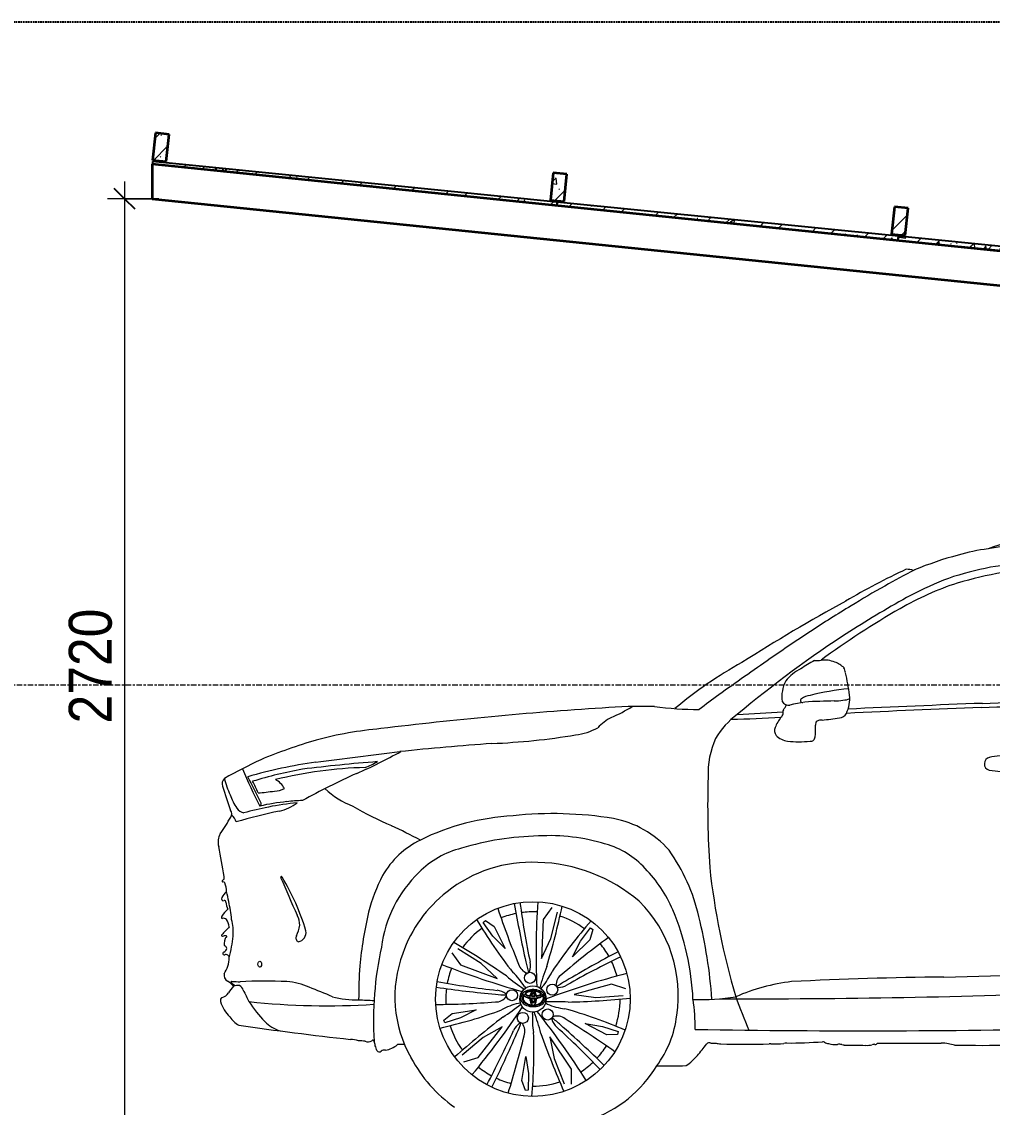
# Model space of a CAD drawing. Header units: millimetres. Extents: x -77355 to 26321, y -760 to 17156.
# Drawn here: x -47807 to -44976, y 969 to 4134 of the extents above; entities that cross this region are included whole.
import ezdxf

# ---------------------------------------------------------------- set-up
doc = ezdxf.new("R2010")
doc.units = ezdxf.units.MM
doc.linetypes.add('Centre', pattern=[31.75, 6.35, -4.7625, 15.875, -4.7625])
doc.linetypes.add('Hidden', pattern=[7.14375, 4.7625, -2.38125])
for name, color, linetype, lineweight in [('A-ANNO-DIMS', 211, 'Continuous', 9), ('A-ANNO-DIMS-50', 211, 'Continuous', 9), ('A-DETL-GENF', 92, 'Continuous', 18), ('A-DETL-GENF-2', 92, 'Hidden', 25), ('A-DETL-MEDM', 33, 'Continuous', 35), ('A-FLOR-LEVL-2', 51, 'Centre', 9), ('A-GLAZ-CURT', 52, 'Continuous', 18), ('A-GLAZ-CURT-1', 55, 'Continuous', 18), ('A-GLAZ-CURT-2', 52, 'Continuous', 25), ('A-GLAZ-CWMG', 51, 'Continuous', 18), ('A-GLAZ-CWMG-1', 55, 'Continuous', 18), ('A-GLAZ-CWMG-2', 51, 'Continuous', 35), ('G-IMPT', 8, 'Continuous', 18)]:
    doc.layers.add(name, color=color, linetype=linetype, lineweight=lineweight)
doc.styles.add('UTM Avo', font='', dxfattribs={"width": 0.9, "height": 125})
doc.styles.get('UTM Avo').set_extended_font_data('UTM Avo')
doc.dimstyles.new('1_Dim_chi_tiet_2_5', dxfattribs={"dimscale": 304.8, "dimtxt": 124.912619, "dimasz": 0.19685, "dimexe": 0.164042, "dimexo": 0.0625, "dimgap": 0.016404, "dimtad": 1, "dimdec": 0, "dimrnd": 5, "dimzin": 0, "dimdsep": 46, "dimtxsty": 'UTM Avo', "dimblk1": 'OBLIQUE', "dimblk2": 'OBLIQUE', "dimsah": 1, "dimcen": 0.09, "dimdle": 0.164042, "dimazin": 0, "dimtfac": 1, "dimtdec": 4, "dimtix": 1, "dimtmove": 0, "dimatfit": 3, "dimfxl": 0.328084, "dimfxlon": 1, "dimtvp": 1, "dimtolj": 1, "dimtzin": 0, "dimarcsym": 2})
pattern_1 = [(45, (-11358.33, 14200), (-84.1903, 84.1903), []), (45, (-11358.33, 14259.53), (-84.1903, 84.1903), []), (50, (-11358.33, 14200), (136.6383, -11.9542), [14.287, -157.162]), (355, (-11358.33, 14200), (-26.4318, 143.293), [11.43, -125.73]), (100.451, (-11346.95, 14199), (110.2073, 131.3379), [12.143, -133.568]), (46.184, (-11358.33, 14238.1), (203.3093, -31.5316), [21.431, -235.744]), (96.636, (-11341.39, 14235.47), (178.052, 185.5712), [18.214, -200.351]), (351.184, (-11358.33, 14238.1), (178.054, 185.5685), [17.145, -188.595]), (21, (-11339.28, 14228.58), (113.7111, -76.6989), [14.288, -157.163]), (326, (-11339.28, 14228.58), (46.352, 138.1412), [11.43, -125.73]), (71.451, (-11329.8, 14222.18), (160.0634, 61.4411), [12.143, -133.568]), (37.5, (-11358.33, 14200), (2.31655, 63.4159), [2.515, -121.691, 2.515, -125.12, -126.206]), (37.5, (-11358.33, 14200), (2.31655, 63.4159), [-251.841, 2.515, -123.692]), (7.5, (-11358.33, 14200), (50.11464, 75.13506), [2.515, -70.256, 2.515, -118.834, -48.101]), (7.5, (-11358.33, 14200), (50.11464, 75.13506), [-194.119, 2.515, -45.587]), (327.5, (-11400.814, 14200), (101.69342, -4.29674), [2.515, -45.11, 2.515, -146.075, -197.168]), (327.5, (-11400.814, 14200), (101.69342, -4.29674), [-196.215, 2.515, -194.653]), (317.5, (-11419.86, 14200), (111.0972, 19.0699), [2.515, -59.398, 2.515, -96.164, -140.017]), (317.5, (-11419.86, 14200), (111.0972, 19.0699), [-160.591, 2.515, -137.503])]

# ---------------------------------------------------------------- blocks, each defined once
blk = doc.blocks.new('Rectangular Mullion - 40 x 80mm-2358312-TKCS_NHÀ XE 2-3 - MẶT CẮT')
at = {"layer": 'A-GLAZ-CWMG-1'}
h = blk.add_hatch(dxfattribs=at)
h.set_pattern_fill('FP_27', color=256, style=0, pattern_type=2)
h.set_pattern_definition([(45, (-11358.33, 14200), (-84.1903, 84.1903), []), (45, (-11358.33, 14259.53), (-84.1895, 84.1895), []), (50, (-11358.33, 14200), (136.6383, -11.9542), [14.287, -157.162]), (355, (-11358.33, 14200), (-26.4318, 143.293), [11.43, -125.73]), (100.451, (-11346.95, 14199), (110.2073, 131.3379), [12.143, -133.568]), (46.184, (-11358.33, 14238.1), (203.3093, -31.5316), [21.431, -235.744]), (96.636, (-11341.39, 14235.47), (178.052, 185.5712), [18.214, -200.351]), (351.184, (-11358.33, 14238.1), (178.054, 185.5685), [17.145, -188.595]), (21, (-11339.28, 14228.58), (113.7111, -76.6989), [14.287, -157.162]), (326, (-11339.28, 14228.58), (46.352, 138.1412), [11.43, -125.73]), (71.451, (-11329.8, 14222.18), (160.0634, 61.4411), [12.143, -133.568]), (37.5, (-11358.33, 14200), (2.31655, 63.4159), [2.515, -121.691, 2.515, -125.12, -126.206]), (37.5, (-11358.33, 14200), (2.31655, 63.4159), [-251.841, 2.515, -123.692]), (7.5, (-11358.33, 14200), (50.11464, 75.13506), [2.515, -70.256, 2.515, -118.834, -48.101]), (7.5, (-11358.33, 14200), (50.11464, 75.13506), [-194.119, 2.515, -45.587]), (327.5, (-11400.814, 14200), (101.69342, -4.29674), [2.515, -45.11, 2.515, -146.075, -197.168]), (327.5, (-11400.814, 14200), (101.69342, -4.29674), [-196.215, 2.515, -194.653]), (317.5, (-11419.86, 14200), (111.0972, 19.0699), [2.515, -59.398, 2.515, -96.164, -140.018]), (317.5, (-11419.86, 14200), (111.0972, 19.0699), [-160.592, 2.515, -137.503])])
h.paths.add_polyline_path([(-13347.4, 3725.9), (-13339.5, 3805.5), (-13379.3, 3809.5), (-13387.2, 3729.9)])
at = {"layer": 'A-GLAZ-CWMG-2'}
for p, q in [((-13379.3, 3809.5), (-13387.2, 3729.9)), ((-13339.5, 3805.5), (-13379.3, 3809.5)), ((-13347.4, 3725.9), (-13339.5, 3805.5)), ((-13387.2, 3729.9), (-13347.4, 3725.9))]:
    blk.add_line(p, q, dxfattribs=at)
blk = doc.blocks.new('System Panel - Glazed-V32-TKCS_NHÀ XE 2-3 - MẶT CẮT')
at = {"layer": 'A-GLAZ-CURT-1'}
h = blk.add_hatch(dxfattribs=at)
h.set_pattern_fill('FP_29', color=256, style=0, pattern_type=2)
h.set_pattern_definition([(45, (-11358.33, 14200), (-84.1903, 84.1903), []), (45, (-11358.33, 14259.53), (-84.1903, 84.1903), []), (50, (-11358.33, 14200), (136.6383, -11.9542), [14.288, -157.163]), (355, (-11358.33, 14200), (-26.4318, 143.293), [11.43, -125.73]), (100.451, (-11346.95, 14199), (110.2073, 131.3379), [12.143, -133.568]), (46.184, (-11358.33, 14238.1), (203.3093, -31.5316), [21.431, -235.744]), (96.636, (-11341.39, 14235.47), (178.052, 185.5712), [18.214, -200.351]), (351.184, (-11358.33, 14238.1), (178.054, 185.5685), [17.145, -188.595]), (21, (-11339.28, 14228.58), (113.7111, -76.6989), [14.287, -157.162]), (326, (-11339.28, 14228.58), (46.352, 138.1412), [11.43, -125.73]), (71.451, (-11329.8, 14222.18), (160.0634, 61.4411), [12.143, -133.568]), (37.5, (-11358.33, 14200), (2.31655, 63.4159), [2.515, -121.691, 2.515, -125.12, -126.206]), (37.5, (-11358.33, 14200), (2.31655, 63.4159), [-251.841, 2.515, -123.692]), (7.5, (-11358.33, 14200), (50.11464, 75.13506), [2.515, -70.256, 2.515, -118.834, -48.101]), (7.5, (-11358.33, 14200), (50.11464, 75.13506), [-194.12, 2.515, -45.587]), (327.5, (-11400.814, 14200), (101.69342, -4.29674), [2.515, -45.11, 2.515, -146.075, -197.167]), (327.5, (-11400.814, 14200), (101.69342, -4.29674), [-196.215, 2.515, -194.653]), (317.5, (-11419.86, 14200), (111.0972, 19.0699), [2.515, -59.398, 2.515, -96.164, -140.018]), (317.5, (-11419.86, 14200), (111.0972, 19.0699), [-160.592, 2.515, -137.503])])
h.paths.add_polyline_path([(-10218.7, 3397), (-10217.5, 3408.9), (-11212.5, 3508.4), (-11213.7, 3496.5)])
at = {"layer": 'A-GLAZ-CURT-2'}
for p, q in [((-11212.5, 3508.4), (-11213.7, 3496.5)), ((-11213.7, 3496.5), (-10218.7, 3397)), ((-10217.5, 3408.9), (-11212.5, 3508.4)), ((-10218.7, 3397), (-10217.5, 3408.9))]:
    blk.add_line(p, q, dxfattribs=at)
blk = doc.blocks.new('System Panel - Glazed-V33-TKCS_NHÀ XE 2-3 - MẶT CẮT')
at = {"layer": 'A-GLAZ-CURT-1'}
h = blk.add_hatch(dxfattribs=at)
h.set_pattern_fill('FP_30', color=256, style=0, pattern_type=2)
h.set_pattern_definition([(45, (-11358.33, 14200), (-84.1903, 84.1903), []), (45, (-11358.33, 14259.53), (-84.1903, 84.1903), []), (50, (-11358.33, 14200), (136.6383, -11.9542), [14.288, -157.163]), (355, (-11358.33, 14200), (-26.4318, 143.293), [11.43, -125.73]), (100.451, (-11346.95, 14199), (110.2073, 131.3379), [12.143, -133.568]), (46.184, (-11358.33, 14238.1), (203.3093, -31.5316), [21.431, -235.744]), (96.636, (-11341.39, 14235.47), (178.052, 185.5712), [18.214, -200.351]), (351.184, (-11358.33, 14238.1), (178.054, 185.5685), [17.145, -188.595]), (21, (-11339.28, 14228.58), (113.7111, -76.6989), [14.287, -157.162]), (326, (-11339.28, 14228.58), (46.352, 138.1412), [11.43, -125.73]), (71.451, (-11329.8, 14222.18), (160.0634, 61.4411), [12.143, -133.568]), (37.5, (-11358.33, 14200), (2.31655, 63.4159), [2.515, -121.691, 2.515, -125.12, -126.206]), (37.5, (-11358.33, 14200), (2.31655, 63.4159), [-251.841, 2.515, -123.692]), (7.5, (-11358.33, 14200), (50.11464, 75.13506), [2.515, -70.256, 2.515, -118.834, -48.101]), (7.5, (-11358.33, 14200), (50.11464, 75.13506), [-194.12, 2.515, -45.587]), (327.5, (-11400.814, 14200), (101.69342, -4.29674), [2.515, -45.11, 2.515, -146.075, -197.168]), (327.5, (-11400.814, 14200), (101.69342, -4.29674), [-196.215, 2.515, -194.653]), (317.5, (-11419.86, 14200), (111.0972, 19.0699), [2.515, -59.398, 2.515, -96.164, -140.017]), (317.5, (-11419.86, 14200), (111.0972, 19.0699), [-160.591, 2.515, -137.503])])
h.paths.add_polyline_path([(-11213.7, 3496.5), (-11212.5, 3508.4), (-12207.6, 3607.9), (-12208.6, 3597.5), (-11409.3, 3516)])
at = {"layer": 'A-GLAZ-CURT-2'}
for p, q in [((-12207.6, 3607.9), (-12208.6, 3597.5)), ((-11212.5, 3508.4), (-12207.6, 3607.9)), ((-11608.7, 3536), (-11213.7, 3496.5)), ((-11213.7, 3496.5), (-11212.5, 3508.4))]:
    blk.add_line(p, q, dxfattribs=at)
blk = doc.blocks.new('System Panel - Glazed-V34-TKCS_NHÀ XE 2-3 - MẶT CẮT')
at = {"layer": 'A-GLAZ-CURT-1'}
h = blk.add_hatch(dxfattribs=at)
h.set_pattern_fill('FP_31', color=256, style=0, pattern_type=2)
h.set_pattern_definition(pattern_1)
h.paths.add_polyline_path([(-12208.6, 3597.5), (-12207.6, 3607.9), (-13202.6, 3707.4), (-13203.4, 3699.5)])
at = {"layer": 'A-GLAZ-CURT-2'}
for p, q in [((-13202.6, 3707.4), (-13203.4, 3699.5)), ((-12207.6, 3607.9), (-13202.6, 3707.4)), ((-12208.6, 3597.5), (-12207.6, 3607.9))]:
    blk.add_line(p, q, dxfattribs=at)
blk = doc.blocks.new('Rectangular Mullion - 40 x 80mm-V36-TKCS_NHÀ XE 2-3 - MẶT CẮT')
at = {"layer": 'A-GLAZ-CWMG-1'}
h = blk.add_hatch(dxfattribs=at)
h.set_pattern_fill('FP_34', color=256, style=0, pattern_type=2)
h.set_pattern_definition([(45, (-11358.33, 14200), (-84.1903, 84.1903), []), (45, (-11358.33, 14259.53), (-84.1903, 84.1903), []), (50, (-11358.33, 14200), (136.6383, -11.9542), [14.287, -157.162]), (355, (-11358.33, 14200), (-26.4318, 143.293), [11.43, -125.73]), (100.451, (-11346.95, 14199), (110.2073, 131.3379), [12.143, -133.568]), (46.184, (-11358.33, 14238.1), (203.3093, -31.5316), [21.431, -235.744]), (96.636, (-11341.39, 14235.47), (178.052, 185.5712), [18.214, -200.351]), (351.184, (-11358.33, 14238.1), (178.054, 185.5685), [17.145, -188.595]), (21, (-11339.28, 14228.58), (113.7111, -76.6989), [14.287, -157.162]), (326, (-11339.28, 14228.58), (46.352, 138.1412), [11.43, -125.73]), (71.451, (-11329.8, 14222.18), (160.0634, 61.4411), [12.143, -133.568]), (37.5, (-11358.33, 14200), (2.31655, 63.4159), [2.515, -121.691, 2.515, -125.12, -126.206]), (37.5, (-11358.33, 14200), (2.31655, 63.4159), [-251.841, 2.515, -123.692]), (7.5, (-11358.33, 14200), (50.11464, 75.13506), [2.515, -70.256, 2.515, -118.834, -48.101]), (7.5, (-11358.33, 14200), (50.11464, 75.13506), [-194.12, 2.515, -45.587]), (327.5, (-11400.814, 14200), (101.69342, -4.29674), [2.515, -45.11, 2.515, -146.075, -197.168]), (327.5, (-11400.814, 14200), (101.69342, -4.29674), [-196.215, 2.515, -194.653]), (317.5, (-11419.86, 14200), (111.0972, 19.0699), [2.515, -59.398, 2.515, -96.164, -140.017]), (317.5, (-11419.86, 14200), (111.0972, 19.0699), [-160.591, 2.515, -137.503])])
h.paths.add_polyline_path([(-11192.2, 3510.4), (-11184.3, 3590), (-11224.1, 3594), (-11232.1, 3514.4)])
at = {"layer": 'A-GLAZ-CWMG-2'}
for p, q in [((-11224.1, 3594), (-11232.1, 3514.4)), ((-11184.3, 3590), (-11224.1, 3594)), ((-11192.2, 3510.4), (-11184.3, 3590)), ((-11232.1, 3514.4), (-11192.2, 3510.4))]:
    blk.add_line(p, q, dxfattribs=at)
blk = doc.blocks.new('System Panel - Glazed-2550685-TKCS_NHÀ XE 2-3 - MẶT CẮT')
at = {"layer": 'A-GLAZ-CURT-1'}
h = blk.add_hatch(dxfattribs=at)
h.set_pattern_fill('FP_31', color=256, style=0, pattern_type=2)
h.set_pattern_definition(pattern_1)
h.paths.add_polyline_path([(-13203.4, 3699.5), (-13202.6, 3707.4), (-13387.6, 3725.9), (-13388.8, 3714), (-13388.2, 3713.9), (-13388.2, 3718.4)])
at = {"layer": 'A-GLAZ-CURT-2'}
for p, q in [((-13387.6, 3725.9), (-13388.8, 3714)), ((-13388.8, 3714), (-13388.2, 3713.9)), ((-13202.6, 3707.4), (-13387.6, 3725.9)), ((-13203.4, 3699.5), (-13202.6, 3707.4))]:
    blk.add_line(p, q, dxfattribs=at)
blk = doc.blocks.new('Rectangular Mullion - 40 x 80mm-V37-TKCS_NHÀ XE 2-3 - MẶT CẮT')
at = {"layer": 'A-GLAZ-CWMG-1'}
h = blk.add_hatch(dxfattribs=at)
h.set_pattern_fill('FP_35', color=256, style=0, pattern_type=2)
h.set_pattern_definition([(45, (-11358.33, 14200), (-84.1903, 84.1903), []), (45, (-11358.33, 14259.53), (-84.1895, 84.1895), []), (50, (-11358.33, 14200), (136.6383, -11.9542), [14.287, -157.162]), (355, (-11358.33, 14200), (-26.4318, 143.293), [11.43, -125.73]), (100.451, (-11346.95, 14199), (110.2073, 131.3379), [12.143, -133.568]), (46.184, (-11358.33, 14238.1), (203.3093, -31.5316), [21.431, -235.744]), (96.636, (-11341.39, 14235.47), (178.052, 185.571), [18.214, -200.351]), (351.184, (-11358.33, 14238.1), (178.054, 185.5685), [17.145, -188.595]), (21, (-11339.28, 14228.58), (113.7111, -76.6989), [14.287, -157.162]), (326, (-11339.28, 14228.58), (46.352, 138.1412), [11.43, -125.73]), (71.451, (-11329.8, 14222.18), (160.0634, 61.4411), [12.143, -133.568]), (37.5, (-11358.33, 14200), (2.31655, 63.4159), [2.515, -121.691, 2.515, -125.12, -126.206]), (37.5, (-11358.33, 14200), (2.31655, 63.4159), [-251.841, 2.515, -123.692]), (7.5, (-11358.33, 14200), (50.11464, 75.13506), [2.515, -70.256, 2.515, -118.834, -48.101]), (7.5, (-11358.33, 14200), (50.11464, 75.13506), [-194.119, 2.515, -45.587]), (327.5, (-11400.814, 14200), (101.69342, -4.29674), [2.515, -45.11, 2.515, -146.075, -197.168]), (327.5, (-11400.814, 14200), (101.69342, -4.29674), [-196.215, 2.515, -194.653]), (317.5, (-11419.86, 14200), (111.0972, 19.0699), [2.515, -59.398, 2.515, -96.164, -140.017]), (317.5, (-11419.86, 14200), (111.0972, 19.0699), [-160.591, 2.515, -137.503])])
h.paths.add_polyline_path([(-12187.3, 3609.9), (-12179.3, 3689.5), (-12219.1, 3693.5), (-12227.1, 3613.9)])
at = {"layer": 'A-GLAZ-CWMG-2'}
for p, q in [((-12219.1, 3693.5), (-12227.1, 3613.9)), ((-12179.3, 3689.5), (-12219.1, 3693.5)), ((-12187.3, 3609.9), (-12179.3, 3689.5)), ((-12227.1, 3613.9), (-12187.3, 3609.9))]:
    blk.add_line(p, q, dxfattribs=at)
blk = doc.blocks.new('CAR_TOYOTA - CAR_TOYOTA_GRAND HIGHLANDER_dwg__U3-2292144-TKCS_NHÀ XE 2-3 - MẶT CẮT')
at = {"layer": 'G-IMPT', "flags": 128}
blk.add_lwpolyline([(-12166, 1036.2), (-12165.6, 1079.6), (-12228.8, 1174.1), (-12216.6, 1111.1), (-12186.7, 1037.1)], dxfattribs=at)
blk.add_lwpolyline([(-12300.1, 1017.6), (-12311, 1046.9), (-12299.1, 1117), (-12291.1, 1066.7), (-12291.6, 1018.1)], close=True, dxfattribs=at)
at = {"layer": 'G-IMPT'}
blk.add_circle((-12307.6, 1229.3), 16.1, dxfattribs=at)
for centre, radius, start, end in [((-12074.4, 1225.2), 205.4, 175.9287, 190.7567), ((-12804.5, 1044.3), 567, 14.2844, 20.8353), ((-14081.1, -194.9), 2318.9, 32.3725, 38.4746), ((-12290.8, 1174.4), 47.4, 123.8821, 157.3684), ((-12538.8, 1286.6), 236.8, 334.5407, 342.211), ((-12314.2, 1205.3), 8.94, 53.2359, 109.3348), ((-12339.5, 1190.2), 37.9, 340.0542, 36.1253), ((-14705.3, 2265.9), 2602.4, 331.7547, 335.6431), ((-15585.7, 2592.2), 3551.5, 333.8472, 336.6532), ((-14965.1, 1828.4), 2739.8, 342.6142, 346.2506), ((-13713, 1133.1), 1437.8, 354.7024, 2.1427), ((-10048, 1960.8), 2339.6, 199.3867, 203.8437)]:
    blk.add_arc(centre, radius, start, end, dxfattribs=at)
blk = doc.blocks.new('CAR_TOYOTA - CAR_TOYOTA_GRAND HIGHLANDER_dwg__U0-2292145-TKCS_NHÀ XE 2-3 - MẶT CẮT')
for p, rotation in [((-22966.1, -4893.7), 216), ((-21456.4, 9540.1), 144), ((-9705.3, -10789.8), 288.0000000000001), ((-7262.6, 12564.5), 72)]:
    blk.add_blockref('CAR_TOYOTA - CAR_TOYOTA_GRAND HIGHLANDER_dwg__U3-2292144-TKCS_NHÀ XE 2-3 - MẶT CẮT', p, dxfattribs=dict(rotation=rotation))
blk.add_blockref('CAR_TOYOTA - CAR_TOYOTA_GRAND HIGHLANDER_dwg__U3-2292144-TKCS_NHÀ XE 2-3 - MẶT CẮT', (0, 0))
blk = doc.blocks.new('CAR_TOYOTA - CAR_TOYOTA_GRAND HIGHLANDER_dwg-2292141-TKCS_NHÀ XE 2-3 - MẶT CẮT')
at = {"layer": 'G-IMPT'}
for p, q in [((-12309.5, 1306.4), (-12309.4, 1306.4)), ((-12303.2, 1320.9), (-12300, 1315.8)), ((-12266.7, 1320.9), (-12266.7, 1320.9)), ((-12251, 1319.4), (-12255.2, 1314.6)), ((-12320.7, 1271.7), (-12314.8, 1272.8)), ((-12236.2, 1269.3), (-12241.6, 1272.3)), ((-12239.7, 1284.7), (-12239.7, 1284.7)), ((-12279.3, 1239.8), (-12278.5, 1245.8)), ((-12265.7, 1247.8), (-12265.8, 1247.8))]:
    blk.add_line(p, q, dxfattribs=at)
at = {"layer": 'G-IMPT', "flags": 128}
blk.add_lwpolyline([(-11080.3, 1348.3), (-10671, 1359.5), (-10641.6, 1218.9)], dxfattribs=at)
at = {"layer": 'G-IMPT'}
for radius in [283.9, 38.4]:
    blk.add_circle((-12278.1, 1284.2), radius, dxfattribs=at)
for centre, radius, start, end in [((-10656.7, 1810.8), 839.3, 101.2889, 110.5179), ((-10503.2, -16.7), 2651.7, 93.5948, 99.7189), ((-10883.3, 2060.4), 540.7, 97.1818, 106.6815), ((-10789, 1636), 974.9, 104.8289, 112.6838), ((-10442.2, -799.8), 3380.3, 94.4649, 98.5319), ((-10279.2, 591.3), 2148.4, 115.0692, 120.3938), ((-10583.9, 1350.7), 1319.5, 116.1248, 120.4372), ((-11189.5, 2468.4), 68.9, 71.8557, 89.9706), ((-10784.2, 1690.5), 867.4, 100.5953, 108.9768), ((-10677.3, 1252.7), 1296.2, 94.3142, 106.2871), ((-10670.6, 1482.4), 1101.8, 111.0428, 117.3636), ((-9996.4, 245.8), 2570.3, 119.2501, 121.7904), ((-10785, 1704.4), 832.8, 107.8933, 120.4868), ((-8773.1, -2287.5), 5395.8, 118.7222, 122.4548), ((-9815.9, -29.8), 2838.4, 118.655, 122.8076), ((-9676.6, -359), 3253.2, 120.9663, 123.4257), ((-9927.3, 207.7), 2558.3, 120.0362, 126.1877), ((-9632.3, -324.8), 3185.8, 122.7092, 130.0486), ((-7015.8, -4372), 8068.2, 123.49824, 124.50439), ((-11075.4, 1191.7), 1226.8, 118.9192, 130.0316), ((3129.3, -18804.4), 25709.2, 124.91636, 125.3245), ((-10899.7, 1327), 1097, 120.5509, 122.9797), ((-11450.7, 2364.1), 92.7, 265.9167, 278.0286), ((-11430.1, 2184.3), 88.5, 68.4524, 94.9395), ((-11419.3, 2202.1), 68, 44.7381, 71.405), ((-11450.8, 2215.4), 86.9, 13.662, 23.47), ((-11433.5, 2123.3), 139.2, 117.0836, 140.6022), ((-12458.2, 2007), 1115.6, 8.4281, 11.836), ((-11451.1, 2165.2), 101.2, 152.711, 187.7123), ((-11287.1, 1449.9), 742.3, 95.4447, 104.2613), ((-10088.6, -85), 2793.8, 126.1304, 127.607), ((-11492, 2154.6), 6.08, 117.0994, 279.3317), ((-11463.1, 2113.5), 56.3, 97.0201, 124.2835), ((-11281.6, -2697.5), 4852.3, 91.3895, 91.883), ((-11403.1, 2329.3), 176, 271.2242, 279.5053), ((-11375.5, 2204.6), 48.9, 271.7517, 295.6921), ((-11461.8, 2161.8), 107.5, 335.384, 4.6678), ((-11647.1, 20073.7), 17940.2, 272.17268, 273.33087), ((-11395.6, -8691.7), 10845.7, 93.5969, 97.02164), ((-11954.1, 656.2), 1481.4, 88.8369, 94.7204), ((-12200.2, 2470.6), 394.9, 292.4202, 302.435), ((-11789.9, 3129.1), 1000.7, 262.3, 269.7942), ((-11935.1, 7838.3), 5729.9, 272.52969, 273.86438), ((-11532.1, 2163.8), 22.7, 212.2416, 278.8072), ((-11543.2, 2123.6), 6.13, 139.8005, 201.5081), ((-11556.3, 2117.4), 8.38, 348.4096, 28.5878), ((-11605.2, 2172.7), 72.9, 321.7923, 335.1873), ((-11439.4, 1779.8), 372.4, 90.2615, 103.87), ((-9588, -33675.4), 35836.5, 92.21066, 92.84082), ((-9444.2, -38122.9), 40298.1, 92.16568, 92.72386), ((-11363.8, 15001.3), 12872.9, 271.75168, 273.36062), ((-11976.8, 1970.1), 153.7, 118.2411, 136.8577), ((-11548.8, 1929.2), 227.9, 125.8151, 149.663), ((-11836.4, 7255.2), 5157.2, 271.5177, 273.1295), ((-11452.4, 2027.9), 128.7, 142.7956, 158.1191), ((-11570.1, 2123.4), 23.3, 310.6231, 340.7413), ((-11444.1, 2085.6), 10.2, 119.7342, 197.3246), ((-11437.3, 2073.7), 23.9, 83.6059, 119.6348), ((-11526.7, 3021.1), 928.2, 275.6875, 278.818), ((-11390.1, 2134.8), 31.5, 280.4426, 325.7359), ((-12625.7, 986.2), 1090.6, 95.0328, 105.109), ((-12181.1, 2248.5), 196.3, 278.0302, 297.9921), ((-11551.9, 2066.5), 22, 154.7872, 218.8314), ((-11679.4, 2075.4), 225.7, 353.1227, 1.805), ((-12477.7, 559.4), 1541.6, 106.2862, 112.6625), ((-11814.7, -6133.2), 8183.2, 94.08524, 95.97264), ((-12486.8, 4106), 2078.7, 272.4578, 279.2223), ((-11509.9, 1940), 257.6, 156.1165, 181.8748), ((-11525.6, 2097.2), 62.3, 225.7337, 260.5874), ((-11504.1, 2423.3), 388.8, 265.3334, 275.0599), ((-11468.2, 2048.9), 12.9, 262.898, 357.9602), ((-15089.7, 20605.9), 18757.5, 276.66779, 277.42343), ((-13423.5, 3373.2), 1564.3, 293.8104, 299.062), ((-10889.7, 1719), 275.6, 88.7286, 102.2349), ((-12359.7, 461.7), 1678.8, 115.0939, 119.1694), ((-12685, 451.7), 1540.3, 98.462, 106.0066), ((-12362, -2769.7), 4760.5, 94.4543, 97.1029), ((-12850.3, 2178), 233.9, 290.8419, 300.4747), ((-10942.6, 1970), 19.1, 101.9107, 253.9987), ((-11679.5, 2557.3), 1565.9, 202.5908, 206.9812), ((-15265.6, 799.9), 2435.1, 25.6855, 27.7116), ((-12729.6, 724.9), 1249, 100.1907, 107.0379), ((-12732.2, 712.1), 1247.8, 91.6019, 103.7519), ((-11960.9, 80.4), 2038.7, 114.0565, 119.033), ((-8951.3, 1850.8), 2817.3, 178.3578, 183.719), ((-10904.7, 2186.5), 238.7, 259.5908, 276.2628), ((-13164.7, 1912.2), 20.2, 130.7797, 202.2609), ((7062.9, 8549.5), 21308.9, 198.17019, 198.36931), ((-12896.7, 1999), 290.1, 194.2606, 204.2141), ((-13469, 1723.9), 421.3, 22.5214, 27.6009), ((-13064.8, 1861.4), 72.3, 30.7837, 60.1757), ((-12988.4, 1939.7), 182.9, 199.0332, 212.861), ((-13117.3, 2438.1), 554, 273.8768, 278.8336), ((-13033.4, 1954.9), 64.3, 271.0902, 298.5295), ((-12708.3, 2087.6), 259.1, 227.1012, 248.471), ((-13110.4, 1867.1), 41.4, 220.1335, 254.1968), ((-12310, -1492.6), 3417.7, 102.4969, 103.7397), ((-12930.2, 1206.2), 656.8, 95.7132, 102.7314), ((-13077.2, 1853), 6.57, 289.6519, 21.1041), ((-12905.4, 1136.5), 722.1, 94.7699, 101.5091), ((-13050.2, 1972.8), 144.2, 282.9952, 305.9833), ((-12940.7, 1408.6), 454.4, 91.2142, 96.9469), ((-12317.8, 2671.2), 957, 239.509, 247.0841), ((-13680.1, 2107), 597, 325.2056, 330.7003), ((-13170.5, 1824.1), 14.4, 320.0276, 44.457), ((-13176, 1793), 33.4, 12.8979, 54.5154), ((-12668.4, 188.4), 1680.7, 101.9962, 106.4176), ((-12296.3, 1114.2), 705.5, 93.2493, 116.0864), ((-12219.6, 741.8), 1083, 80.6375, 96.1842), ((-12096.1, 1529.3), 286.1, 41.3291, 79.3813), ((-14062, -1065.5), 3167.5, 62.645, 64.3428), ((-13151.2, 1742.5), 45.4, 148.3546, 197.6858), ((-12491.5, 1515.6), 259.2, 116.3431, 150.2298), ((-12243.7, 924.7), 835.2, 91.2745, 106.9168), ((-12229.2, 1203.8), 556.8, 72.966, 93.4076), ((-38857.1, -2911), 26078.7, 10.05372, 10.24823), ((-12423.3, 1467.4), 264.1, 103.8934, 135.2959), ((-12135.2, 1496), 250, 42.5602, 73.9376), ((-12314.4, 1407.8), 532.8, 12.657, 35.6307), ((-12283.1, 1291.6), 391.5, 87.2114, 128.836), ((-12275.4, 1210.3), 472.5, 49.4107, 88.6164), ((-12352.5, 1387.4), 370.7, 134.2056, 172.4988), ((-12249.9, 1377.1), 415, 23.6953, 43.9414), ((-9646, 1897.8), 2129.1, 186.1939, 196.5627), ((-13181.6, 1628.1), 2.56, 146.8417, 246.7956), ((-13166.1, 1614.9), 22.9, 127.3365, 140.3886), ((-13181.5, 1620.1), 5.75, 29.5087, 101.4311), ((-13189.2, 1638.8), 10.8, 328.5622, 15.1576), ((-13253.5, 1595.8), 81.7, 1.1306, 19.4049), ((-13011.7, 1639.4), 2.11, 12.2038, 234.2844), ((-18591, -842.6), 6104.7, 22.84657, 23.97287), ((-13591.6, 1288.7), 679.7, 16.6203, 31.1105), ((-12290.4, 1419.5), 481.7, 152.1837, 165.8535), ((-13122.6, 1546.4), 71, 134.016, 151.7464), ((-13451.2, 1520.1), 289.8, 9.6215, 15.4776), ((-12296.7, 1293.7), 381.5, 127.4302, 161.0748), ((-13181.1, 1576.2), 5.5, 136.449, 293.6017), ((-13177.5, 1567.6), 3.87, 351.6133, 110.5447), ((-13088, 1579.2), 86.6, 188.0713, 202.4963), ((-13593.1, 1470.2), 438.8, 6.0727, 12.9503), ((-12241, 1295.3), 386.7, 351.2856, 45.0891), ((-13182, 1522.9), 4.78, 138.2239, 236.0311), ((-13096.3, 1464.8), 108.3, 131.4163, 145.5064), ((-13180.7, 1507.3), 12.3, 45.9105, 109.0621), ((-13018.3, 1499.2), 60.1, 0.0051, 28.1145), ((-11595.2, 1266.1), 1193.5, 166.8721, 174.4943), ((-12278.1, 1284.2), 254.1, 101.1714, 111.4821), ((-12278.1, 1284.2), 254.1, 87.2479, 97.627), ((-12278.1, 1284.2), 254.1, 53.8175, 71.9301), ((-12577.9, 1248.1), 767.3, 2.5785, 22.6735), ((-13168.5, 1182.7), 1415.9, 4.0835, 13.9705), ((-12547.6, 894.5), 860.3, 135.7363, 137.863), ((-13226.1, 1482.5), 63.6, 11.2982, 32.0083), ((-13293.4, 1479.8), 141.5, 355.1362, 15.0762), ((-13065.5, 1515.4), 108.5, 334.321, 351.4563), ((-12278.1, 1284.2), 254.1, 125.8175, 143.9301), ((-13183.7, 1469.6), 2.72, 131.9608, 280.1731), ((-13176.3, 1448.4), 19.9, 80.6829, 110.5731), ((-13166.6, 1455.1), 10.5, 124.0319, 175.6057), ((-13172.7, 1465.9), 2.09, 278.3326, 98.4739), ((-13657.9, 1526), 508.9, 346.2156, 353.4312), ((-12957, 1462.2), 12.3, 150.0415, 243.3832), ((-12967.4, 1478.2), 27.5, 280.1396, 10.2011), ((-13187.2, 1436.4), 17, 295.6586, 345.0133), ((-13681.3, 1461.2), 504.3, 357.5743, 359.4069), ((-13179.8, 1431), 9.1, 5.9474, 74.7072), ((-11740.7, 1221.6), 1002.5, 167.661, 183.493), ((-12278.1, 1284.2), 254.1, 29.1714, 39.4821), ((-13178.6, 1417.1), 4.17, 107.1696, 296.2792), ((-13243.1, 1404.7), 79.4, 323.9651, 0.0808), ((-13173.9, 1403.5), 10.3, 7.1804, 106.2092), ((-12322.9, 1290.3), 357.9, 159.2093, 209.7156), ((-12278.1, 1284.2), 254.1, 15.2479, 25.627), ((-10913.5, 1269.5), 1873, 176.5995, 179.609), ((-12278.1, 1284.2), 254.1, 159.2479, 169.627), ((-13157.1, 1354.7), 22.1, 171.59, 237.1547), ((-13205.6, 1272.2), 73.7, 42.4232, 60.2377), ((-13157, 1334), 1.91, 52.7231, 230.6822), ((-13130.3, 1358), 37.9, 222.3894, 246.5298), ((-13132.2, 1745.7), 410.9, 266.7009, 270.0244), ((-13062.4, -170.9), 1507.3, 87.4665, 92.6497), ((-13006.9, 1155.2), 180.1, 64.9682, 86.4418), ((-11452.4, 748.3), 591, 96.9331, 113.3576), ((-10971.2, -9613.1), 10962, 90.56998, 92.88915), ((-13190.2, 1315.3), 27.1, 281.2062, 331.1908), ((-12922.8, 1129.5), 298.7, 139.8783, 144.6581), ((-13139.7, 1285.1), 38.6, 81.7194, 107.3946), ((-13146, 1301.5), 24.8, 20.2971, 61.4261), ((-12161.7, 1758.9), 1060.7, 205.0301, 207.0426), ((-13453.9, -66.4), 1480.4, 66.4692, 69.3036), ((-12278.1, 1284.2), 254.1, 173.1714, 183.4821), ((-12293, 1286.6), 20.6, 139.0416, 174.6487), ((-12285.5, 1279.1), 31.2, 108.1155, 137.577), ((-12285.2, 1284), 24.4, 143.7558, 154.5092), ((-12300.4, 1297.9), 4.48, 173.1158, 218.8916), ((-12298.7, 1299.8), 2.56, 139.1299, 189.441), ((-12297.8, 1299.9), 3.53, 189.0248, 220.5355), ((-12293, 1295.7), 9.59, 111.9383, 143.3535), ((-12296.7, 1299.5), 2.37, 140.8508, 177.8305), ((-12296.7, 1299.5), 2.38, 178.8838, 209.7884), ((-12294.5, 1301.2), 5.11, 213.6606, 242.1106), ((-12293.1, 1296.7), 6.91, 125.0355, 141.8402), ((-12287.1, 1288.1), 17.4, 117.2578, 125.0676), ((-12279.1, 1264.6), 43.7, 104.0669, 113.5504), ((-12277.3, 1255.9), 55.8, 88.4894, 108.7155), ((-12284.6, 1282.6), 23.4, 109.3659, 116.4258), ((-12275.9, 1254.4), 53, 101.4732, 108.1675), ((-12274.3, 1236.5), 72.2, 95.9672, 102.3039), ((-12252.5, 1289.4), 34.4, 162.7061, 172.4081), ((-12279.2, 1267.6), 39.3, 93.331, 100.6756), ((-12265.1, 1293.4), 21.2, 140.5697, 162.966), ((-12253.8, 1289.8), 31.8, 155.3158, 167.7337), ((-12271.9, 1298.3), 11.8, 134.207, 155.9877), ((-12255.9, 1290.2), 26.5, 162.6195, 175.3593), ((-12277.4, 1262.7), 45.8, 85.147, 95.5464), ((-12277.3, 1299.7), 8.3, 59.6881, 119.5638), ((-12270.6, 1295.1), 11.1, 143.4705, 164.558), ((-12272.7, 1295.2), 8, 138.3501, 164.1203), ((-12276.9, 1303.2), 4.85, 110.9906, 132.5802), ((-12276.1, 1299.1), 4.26, 117.1315, 141.6287), ((-12277.3, 1303.6), 4.37, 76.4288, 107.8218), ((-12277.4, 1299.5), 1.67, 36.7664, 138.1431), ((-12277.4, 1301.4), 1.59, 69.2696, 114.0716), ((-12278.2, 1299.4), 3.73, 49.416, 68.4608), ((-12278.3, 1302.7), 5.52, 50.0956, 68.4838), ((-12282.3, 1295.2), 8.16, 16.1937, 40.4469), ((-12277.5, 1256.8), 54.9, 69.0933, 88.2297), ((-12283.7, 1295.2), 10.6, 14.2184, 41.7275), ((-12284, 1297.4), 13.3, 16.9658, 45.9296), ((-12281.1, 1230.8), 77.9, 79.2443, 84.431), ((-12300.4, 1289.7), 28.2, 5.1913, 16.744), ((-12288.3, 1294.4), 19.6, 15.4806, 39.5003), ((-12275.6, 1267.6), 39.3, 79.3244, 86.4882), ((-12302.9, 1289.5), 33.8, 5.1036, 20.3246), ((-12302.2, 1289.4), 34.4, 7.5919, 17.2939), ((-12278.8, 1254.3), 53, 71.8325, 78.5268), ((-12275.8, 1263.6), 44.6, 67.9903, 78.1052), ((-12270.1, 1282.5), 23.4, 63.5742, 70.6341), ((-12267.6, 1288), 17.4, 54.9324, 62.7422), ((-12265.6, 1289.8), 16.5, 50.5934, 66.6842), ((-12268.2, 1280.8), 29.1, 38.3414, 69.4647), ((-12260.2, 1301.1), 5.11, 297.8894, 326.3394), ((-12261.6, 1296.7), 6.91, 38.1598, 54.9645), ((-12259.5, 1301.5), 6.41, 297.1132, 331.871), ((-12258, 1299.4), 2.37, 2.1695, 39.1492), ((-12258, 1299.5), 2.38, 330.2116, 1.1162), ((-12258.3, 1298.9), 4.87, 18.569, 48.8359), ((-12256.1, 1299.7), 2.56, 331.3429, 18.3357), ((-12254.2, 1297.9), 4.24, 330.3977, 8.1785), ((-12271.7, 1282.1), 27.2, 26.9823, 36.9307), ((-12261, 1286.8), 19.8, 354.8564, 37.6207), ((-11650.3, 26850), 25565, 269.81249, 272.22113), ((-13178.7, 1279.6), 11.1, 124.7106, 195.1633), ((-13080.7, 1312.1), 114.2, 198.0158, 224.5492), ((-12829.4, 1451.7), 327.7, 212.2875, 225.3052), ((-12877.6, 3449.3), 2184.7, 263.9891, 273.5556), ((-12796.9, 1536.5), 254.4, 254.962, 272.3526), ((-12676.6, 3137), 1858, 266.6105, 267.9973), ((-12295.6, 1286.6), 18, 173.7442, 214.5824), ((-12288.9, 1290.5), 25.8, 213.4958, 242.1636), ((-12294.5, 1286.8), 14.5, 167.5217, 189.4441), ((-12290.9, 1287.4), 18.1, 189.5823, 202.1984), ((-12291.3, 1286.8), 17.6, 154.128, 169.9418), ((-12289.3, 1288.8), 20.2, 204.1307, 217.4274), ((-12288.8, 1286.6), 18.2, 153.3972, 179.569), ((-12292.3, 1287.1), 14.7, 181.1777, 204.4978), ((-12287.7, 1289.6), 19.9, 205.6677, 227.4627), ((-12288.6, 1289.4), 21.1, 217.5437, 232.4226), ((-12296.8, 1299.5), 9.5, 209.4275, 237.1442), ((-12294.9, 1301.9), 11.3, 217.0484, 241.302), ((-12290.2, 1308.5), 20.7, 235.2708, 248.979), ((-12278.2, 1303.1), 38.2, 232.5802, 239.8654), ((-12278.6, 1302.8), 35.9, 230.8695, 265.1252), ((-12278.6, 1309.2), 47.1, 241.5781, 266.1273), ((-12292.8, 1304.5), 10.3, 221.8043, 242.6461), ((-12287.7, 1313.7), 25.1, 239.8879, 252.4131), ((-12280.2, 1334.6), 48.6, 249.0315, 254.4607), ((-12286.4, 1319), 26.2, 244.8122, 260.0768), ((-12279.2, 1305), 39.5, 242.4653, 249.7199), ((-12287.6, 1314.3), 20, 242.0642, 250.7515), ((-12283.5, 1325.3), 37.4, 251.6254, 259.3671), ((-12284.7, 1325.6), 31.6, 252.5841, 259.4308), ((-12278.6, 1349.3), 63.3, 256.6221, 261.2246), ((-12273.9, 1323.1), 58.3, 251.0299, 254.7882), ((-12280.7, 1345.1), 52.9, 258.8657, 264.7401), ((-12284.7, 1322.1), 28.2, 258.0518, 266.0728), ((-12283.2, 1323.5), 35.6, 258.3606, 265.858), ((-12278.8, 1305.6), 40.2, 255.0524, 267.7491), ((-12289.7, 1268.8), 18, 81.613, 85.2345), ((-12233.2, 1232.6), 76.3, 133.5303, 134.9045), ((-12078.1, 1290.1), 209.1, 180.9418, 181.566), ((-12237.6, 1286.9), 49.5, 182.9902, 189.4852), ((-12305.3, 1279.4), 23.7, 33.4511, 37.9042), ((-12248.1, 1285.4), 38.9, 189.7409, 200.3685), ((-12247.8, 1286.9), 38, 178.4373, 186.0754), ((-12189, 1293.4), 97.2, 186.2543, 189.3676), ((-12253.2, 1289.7), 32.4, 167.6274, 174.9958), ((-12254.9, 1283.3), 30.5, 190.7711, 204.133), ((-12266.6, 1278.9), 19.3, 201.5112, 215.782), ((-12272.2, 1275.3), 11.4, 202.9391, 225.0151), ((-12277.2, 1364.6), 77.2, 265.9586, 273.7146), ((-12251.2, 1287.1), 31.4, 179.1513, 193.7016), ((-12338.6, 1348.2), 79.3, 315.1868, 316.4092), ((-12276.5, 1412), 119.9, 267.2095, 271.9943), ((-12278.1, 1271.5), 5.7, 222.6443, 231.7992), ((-12264.4, 1283.7), 17.8, 193.0327, 210.5644), ((-12277.4, 1391.8), 105.7, 267.7519, 272.2481), ((-12250, 1287.2), 31.6, 181.848, 190.0691), ((-12277.4, 1274.5), 8.65, 240.9438, 298.9367), ((-12264.7, 1292.1), 16.6, 161.083, 175.0018), ((-12276.5, 1403.9), 110.5, 267.5517, 271.5159), ((-12264.3, 1284.2), 17, 188.595, 202.8751), ((-12277.1, 1270.3), 4.44, 224.3773, 253.8229), ((-12270.2, 1281.6), 10.5, 202.4106, 211.4756), ((-12276.3, 1276.5), 3.84, 208.5361, 242.4702), ((-12276.6, 1277.7), 3.03, 210.6903, 244.5541), ((-12277.4, 1274.3), 1.4, 241.6202, 286.0474), ((-12277.3, 1276.3), 1.5, 248.2374, 288.2314), ((-12278.1, 1276.2), 3.38, 288.9991, 322.9311), ((-12277.9, 1277.3), 2.58, 294.3393, 329.1751), ((-12278.6, 1271.8), 6.17, 292.8573, 322.7108), ((-12286.6, 1282.7), 12.9, 328.0972, 347.2297), ((-12284.9, 1281), 11.7, 324.0187, 339.585), ((-12290.5, 1291.8), 17, 5.6621, 19.4417), ((-12295.1, 1285.4), 21.8, 345.3431, 353.8331), ((-12300.6, 1286.8), 28.4, 339.6492, 352.2728), ((-12284.8, 1276.5), 13.9, 322.4015, 337.5061), ((-12280.3, 1285.8), 10.2, 39.3812, 48.9402), ((-12291.6, 1286), 18.3, 350.6108, 0.3842), ((-12275.8, 1301.9), 35, 274.1589, 309.3511), ((-12276, 1271.5), 5.31, 301.9376, 311.4045), ((-12287.9, 1278.7), 19, 324.0197, 338.5319), ((-12308.6, 1287.5), 36.4, 352.9887, 0.1941), ((-12276.4, 1307.4), 42, 275.9496, 287.4509), ((-12300.3, 1283.2), 30.8, 337.0143, 351.5932), ((-12306.7, 1285.3), 38.9, 339.6315, 350.2591), ((-12305.2, 1285.8), 36.1, 348.6484, 359.0664), ((-12259, 1285.2), 12.6, 136.3191, 144.5692), ((-12272.2, 1334.5), 42.1, 274.0215, 284.2464), ((-12299.6, 1287.6), 30.6, 355.5146, 0.5308), ((-12272.5, 1330.3), 42.6, 274.7629, 283.3064), ((-12327.9, 1230.6), 82.2, 42.8851, 44.218), ((-12317.2, 1286.8), 49.5, 350.5148, 357.0098), ((-12270.1, 1322.1), 28.2, 273.9272, 281.9482), ((-12265, 1268.7), 18, 94.7655, 98.387), ((-12476.7, 1290), 209.1, 358.434, 359.0582), ((-12276.2, 1349.2), 63.3, 278.7754, 283.3779), ((-12270, 1325.5), 31.6, 280.5692, 287.4159), ((-12272.5, 1299.8), 37.1, 282.857, 309.7094), ((-12271.9, 1296.4), 30.1, 285.5961, 299.5786), ((-12269.9, 1321.2), 33.1, 282.5995, 293.0563), ((-12266.8, 1314.6), 21.5, 283.2592, 298.4672), ((-12274.6, 1334.5), 48.6, 285.5393, 290.9685), ((-12267.2, 1314.3), 20, 289.2485, 297.9358), ((-12264.6, 1308.4), 20.7, 291.021, 304.7292), ((-12274.2, 1300.3), 34.6, 299.6715, 307.9423), ((-12266, 1311.2), 22.3, 293.744, 305.9117), ((-12267, 1289.5), 19.9, 312.5373, 334.3323), ((-12257.5, 1299.7), 8.02, 305.0488, 330.8767), ((-12267.5, 1290.4), 22.8, 309.8993, 324.9123), ((-12257.9, 1299.4), 9.5, 302.8558, 330.5725), ((-12266, 1286.5), 18.2, 0.431, 26.6028), ((-12262.5, 1287), 14.7, 335.5022, 358.8223), ((-12260.5, 1286.3), 14.7, 322.3938, 355.7171), ((-12262.1, 1287.4), 20.9, 309.5841, 353.5324), ((-12265.9, 1286.1), 20.2, 12.8895, 24.383), ((-12260.9, 1287.1), 15.2, 352.928, 13.4861), ((-12278.1, 1284.2), 254.1, 341.8175, 359.9301), ((-11795.3, 1988.4), 705.9, 268.6976, 278.8461), ((-12361.3, 1197.3), 556.6, 359.8196, 8.8217), ((-8951.8, 2300.2), 2915.3, 200.2577, 202.3127), ((-12277.5, 1318.1), 56, 265.6492, 283.7118), ((-12277.2, 1311.3), 45.9, 266.0101, 276.4692), ((-12277.3, 1269.3), 3.37, 252.3514, 289.09), ((-12162.6, 1271.8), 305.8, 323.3323, 353.4138), ((-13098.3, 1274.9), 76.9, 213.9776, 240.5631), ((-11635.7, 11730.7), 10629.3, 261.88494, 263.65714), ((-12986.1, 1288.4), 101.4, 223.3937, 253.0161), ((-12278.1, 1284.2), 254.1, 197.8175, 215.9301), ((-11321.3, 31326.6), 30135, 269.08074, 271.28429), ((-12812, 1085.8), 80.7, 72.1643, 88.5488), ((-12790, 998.9), 163.8, 82.112, 89.0499), ((-12759.1, 1177.7), 18.6, 242.8448, 306.2916), ((-12745.1, 1160.3), 3.77, 3.0125, 140.4866), ((-12809.5, 1135.8), 72.5, 9.7772, 19.9422), ((-12891.7, 1083.9), 166.4, 17.4634, 22.6731), ((-12720.5, 1207.4), 73.4, 279.5074, 310.1189), ((-12651.7, 51.5), 1100, 90.0604, 91.1216), ((-12278.1, 1284.2), 254.1, 317.1714, 327.4821), ((-12320.8, 1565), 686.5, 319.5542, 323.0804), ((-11764.2, 1147.9), 9.07, 56.9134, 148.9916), ((-11748.3, 1299.8), 144.7, 265.6776, 271.5977), ((-11724.9, 1252.1), 98.8, 258.7011, 266.6482), ((-11654.8, 3408.4), 2256.2, 268.0726, 271.6627), ((-11586, 1146.4), 7.5, 80.9212, 116.0246), ((-11582.5, 2344.8), 1191.1, 269.887, 271.7374), ((-11538, 1134.4), 21.6, 89.8113, 112.9584), ((-11531.1, 2453.3), 1297.3, 269.6973, 274.3041), ((-11432.6, 1152.4), 7.37, 51.5941, 98.4304), ((-11414.3, 1179.5), 25.4, 237.1641, 265.1337), ((-11397.3, 1225.9), 74.2, 255.0723, 275.7467), ((-11385.1, 1039.8), 112.4, 85.7921, 92.4339), ((-11359.5, 1206.1), 56.9, 252.2131, 259.1698), ((-11306.5, 3358.4), 2209.2, 268.3497, 269.9415), ((-11304.8, 1242.7), 93.5, 267.5668, 279.4853), ((-11283, 1141), 11.3, 78.231, 124.1632), ((-11279.3, 1157.5), 5.57, 255.1926, 343.8954), ((-11169.1, 14228), 13072.5, 269.54055, 270.35876), ((-11085.8, 1081.9), 73.9, 74.8302, 91.1613), ((-11086.9, 1010.3), 144.4, 74.5971, 81.8544), ((-10970.7, 10055.2), 8906, 269.49938, 270.54593), ((-12726.4, 1137.9), 7.65, 211.414, 312.7398), ((-12711, 1116.3), 18.9, 82.0153, 122.4173), ((-12261.4, 1312.6), 422.6, 208.208, 234.5134), ((-11922.4, 1224.5), 162.5, 304.1421, 319.8034), ((-12278.1, 1284.2), 254.1, 231.2479, 241.627), ((-12278.1, 1284.2), 254.1, 303.2479, 313.627), ((-12235.9, 1283.6), 373.3, 289.4289, 328.5986), ((-11908, 4362.4), 3273.3, 269.8374, 271.3437), ((-12278.1, 1284.2), 254.1, 245.1714, 255.4821), ((-12278.1, 1284.2), 254.1, 269.8175, 287.9301)]:
    blk.add_arc(centre, radius, start, end, dxfattribs=at)
blk.add_ellipse((-13074.8, 1385.8), major_axis=(0.13, 8.88), ratio=0.583748, dxfattribs=at)
blk.add_blockref('CAR_TOYOTA - CAR_TOYOTA_GRAND HIGHLANDER_dwg__U0-2292145-TKCS_NHÀ XE 2-3 - MẶT CẮT', (0, 0))
blk = doc.blocks.new('CAR_TOYOTA - CAR_TOYOTA-2292600-TKCS_NHÀ XE 2-3 - MẶT CẮT')
blk.add_blockref('CAR_TOYOTA - CAR_TOYOTA_GRAND HIGHLANDER_dwg-2292141-TKCS_NHÀ XE 2-3 - MẶT CẮT', (0, 0))
blk = doc.blocks.new('BORDER VIEW - BORDER VIEW-2364648-TKCS_NHÀ XE 2-3 - MẶT CẮT')
at = {"layer": 'A-DETL-GENF-2'}
blk.add_line((-15486.9, 4133.9), (-7205.1, 4133.9), dxfattribs=at)
blk = doc.blocks.new('DIMBLOCK16-TKCS_NHÀ XE 2-3 - MẶT CẮT')
at = {"layer": 'A-ANNO-DIMS-50', "lineweight": 25}
for p, q in [((-47506.8, 3617.9), (-47536.8, 3647.9)), ((-47506.8, 3617.9), (-47476.8, 3587.9)), ((-47506.8, 900), (-47536.8, 930)), ((-47506.8, 900), (-47476.8, 870))]:
    blk.add_line(p, q, dxfattribs=at)
at = {"layer": 'A-ANNO-DIMS-50'}
for p, q in [((-47506.8, 3667.9), (-47506.8, 850)), ((-47406.8, 3617.9), (-47556.8, 3617.9)), ((-47506.8, 3617.9), (-47406.8, 3617.9)), ((-47406.8, 900), (-47556.8, 900)), ((-47506.8, 900), (-47406.8, 900))]:
    blk.add_line(p, q, dxfattribs=at)
at = {"layer": 'A-ANNO-DIMS-50', "color": 0, "insert": (-47669.2, 2087.8), "char_height": 125, "width": 410.824, "attachment_point": 1, "rotation": 90, "line_spacing_factor": 1.110334, "style": 'UTM Avo'}
blk.add_mtext('2720', dxfattribs=at)
blk = doc.blocks.new('_Oblique')
at = {"color": 0, "linetype": 'ByBlock', "lineweight": -2}
blk.add_line((-0.5, -0.5), (0.5, 0.5), dxfattribs=at)

msp = doc.modelspace()

# ---------------------------------------------------------------- linework, layer by layer
at = {"layer": 'A-DETL-MEDM'}
for p, q in [((-42225.8, 3185.3), (-47425.8, 3718.4)), ((-47425.8, 3718.4), (-47425.8, 3617.9)), ((-47425.8, 3617.9), (-44300.2, 3297.4))]:
    msp.add_line(p, q, dxfattribs=at)
at = {"layer": 'A-FLOR-LEVL-2'}
msp.add_line((-50245, 2200), (-40238, 2200), dxfattribs=at)

# ---------------------------------------------------------------- block references
at = {"layer": 'A-DETL-GENF'}
for name in ['BORDER VIEW - BORDER VIEW-2364648-TKCS_NHÀ XE 2-3 - MẶT CẮT', 'CAR_TOYOTA - CAR_TOYOTA-2292600-TKCS_NHÀ XE 2-3 - MẶT CẮT']:
    msp.add_blockref(name, (-34037.5, 0), dxfattribs=at)
at = {"layer": 'A-GLAZ-CURT'}
for name in ['System Panel - Glazed-2550685-TKCS_NHÀ XE 2-3 - MẶT CẮT', 'System Panel - Glazed-V34-TKCS_NHÀ XE 2-3 - MẶT CẮT', 'System Panel - Glazed-V33-TKCS_NHÀ XE 2-3 - MẶT CẮT', 'System Panel - Glazed-V32-TKCS_NHÀ XE 2-3 - MẶT CẮT']:
    msp.add_blockref(name, (-34037.5, 0), dxfattribs=at)
at = {"layer": 'A-GLAZ-CWMG'}
for name in ['Rectangular Mullion - 40 x 80mm-2358312-TKCS_NHÀ XE 2-3 - MẶT CẮT', 'Rectangular Mullion - 40 x 80mm-V37-TKCS_NHÀ XE 2-3 - MẶT CẮT', 'Rectangular Mullion - 40 x 80mm-V36-TKCS_NHÀ XE 2-3 - MẶT CẮT']:
    msp.add_blockref(name, (-34037.5, 0), dxfattribs=at)

# ---------------------------------------------------------------- dimensions: what is measured, and where the dimension line sits
at = {"layer": 'A-ANNO-DIMS'}
dim = msp.add_linear_dim(base=(-47506.8, 900), p1=(-47406.8, 3617.9), p2=(-47406.8, 900), angle=90, dimstyle='1_Dim_chi_tiet_2_5', override={"dimpost": '<>', "dimfxl": 2717.878132}, dxfattribs=at)
dim.commit()
dim.dimension.update_dxf_attribs({"geometry": 'DIMBLOCK16-TKCS_NHÀ XE 2-3 - MẶT CẮT', "text_midpoint": (-47576.5, 2258.9)})

doc.saveas('drawing.dxf')
